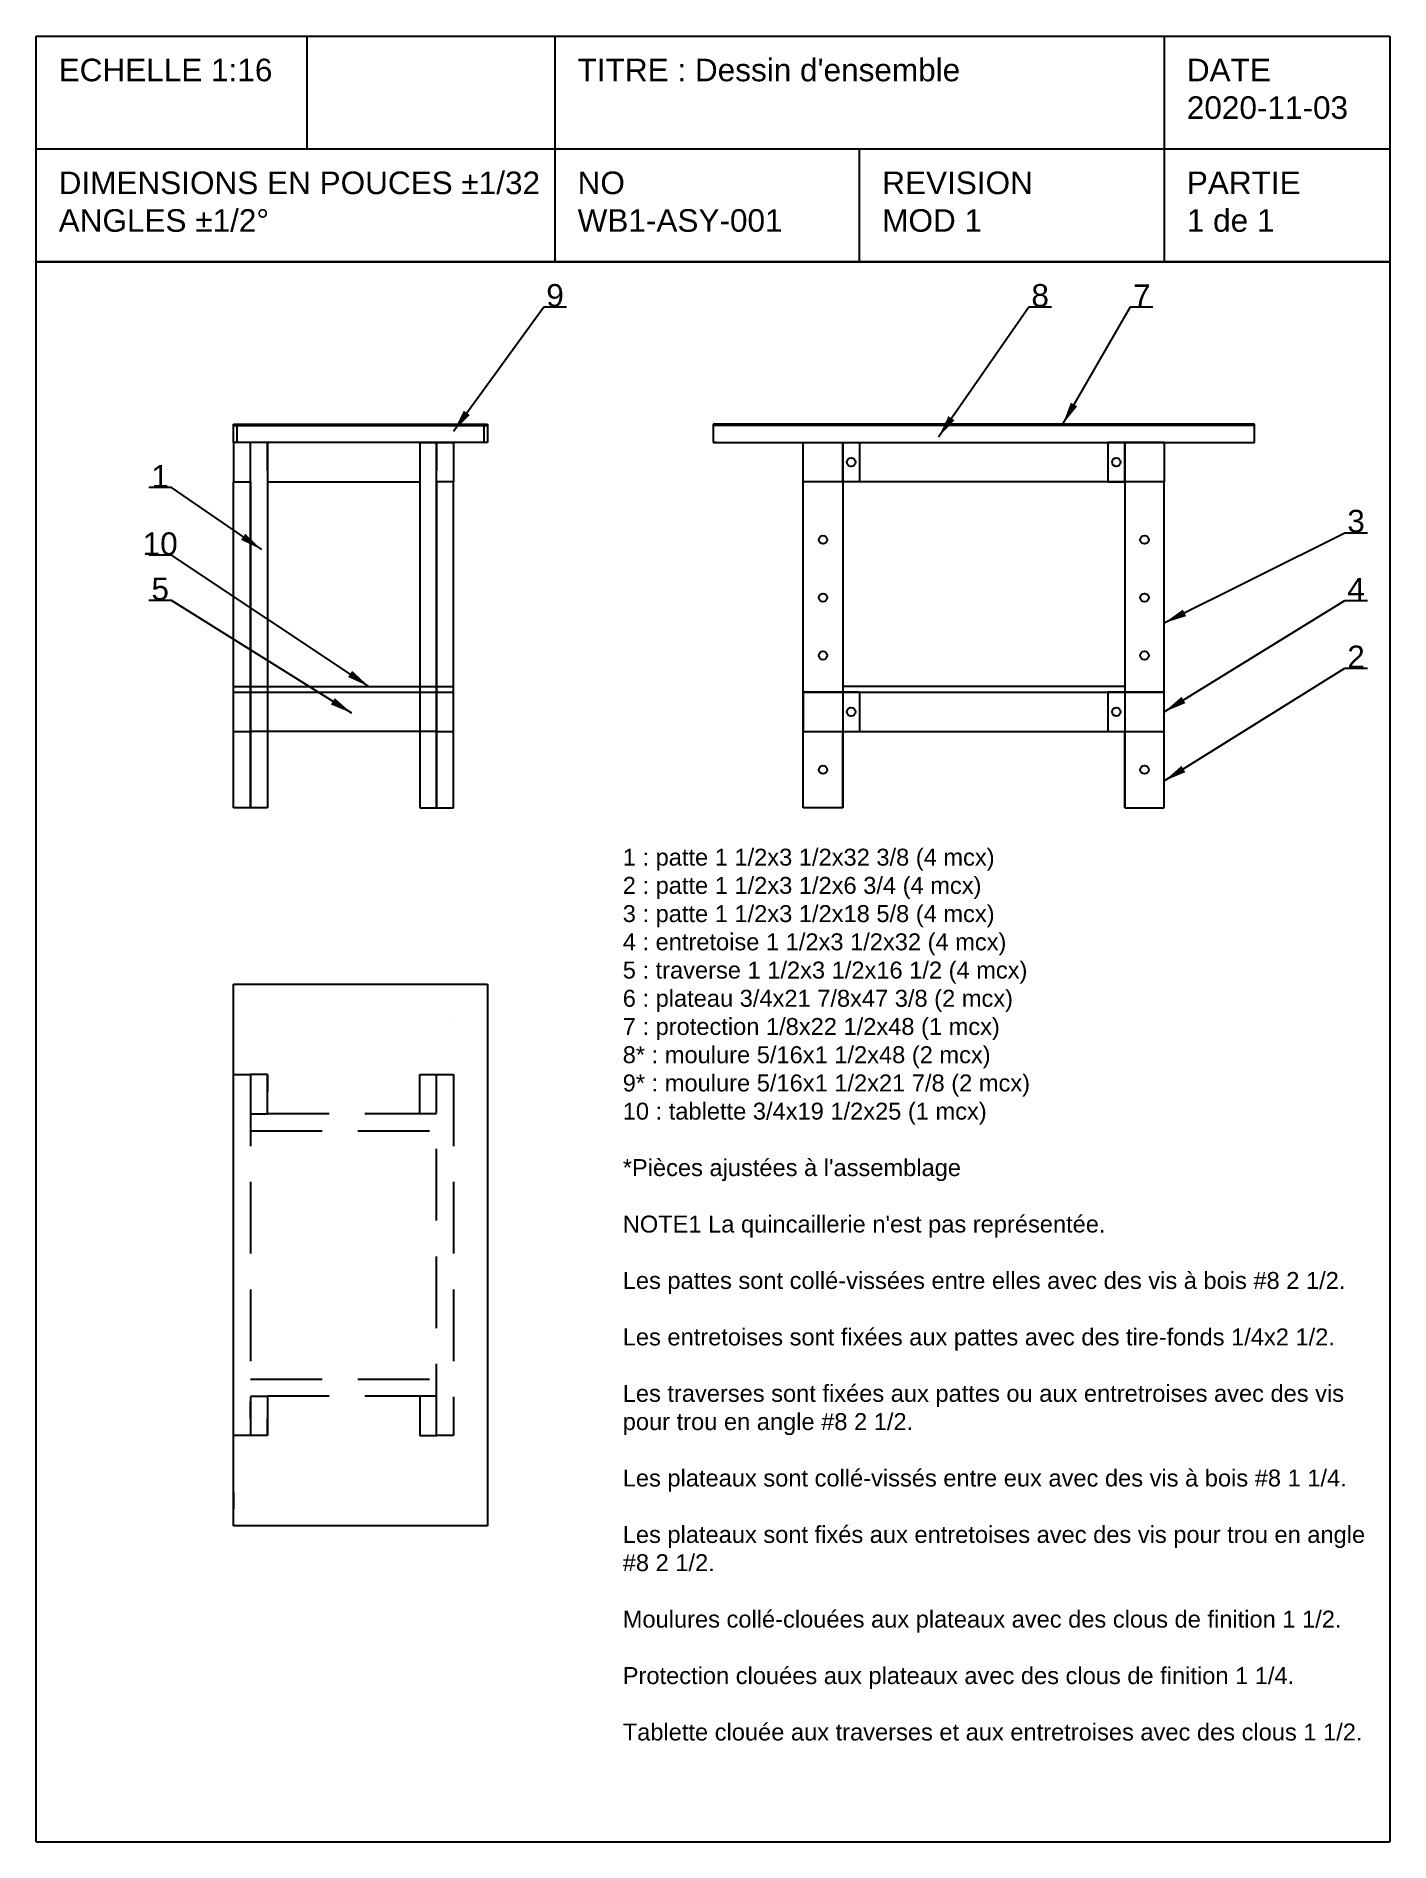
# Model space of a CAD drawing. Header units: inches. Extents: x -60 to 60, y -124 to 36.
import ezdxf

# ---------------------------------------------------------------- set-up
doc = ezdxf.new("R2010")
doc.units = ezdxf.units.IN
doc.header["$MEASUREMENT"] = 0
doc.linetypes.add('HIDDEN', pattern=[9.525, 6.35, -3.175])
doc.linetypes.add('PHANTOM', pattern=[63.5, 31.75, -6.35, 6.35, -6.35, 6.35, -6.35])
doc.layers.get('0').update_dxf_attribs({"lineweight": 25})
for name, color, linetype, lineweight, true_color in [('Arrêtes cachées', 1, 'HIDDEN', 25, 0xff0000), ('Arrêtes visibles', 18, 'Continuous', 25, 0x000000), ('Cotations', 18, 'Continuous', 25, 0x000000), ('Fantômes', 18, 'PHANTOM', 25, 0x000000)]:
    doc.layers.add(name, color=color, linetype=linetype, lineweight=lineweight, true_color=true_color)
doc.styles.add('QCADDimTextStyle', font='txt')
doc.styles.add('textstyle11', font='')
doc.styles.add('textstyle12', font='')
doc.styles.add('textstyle13', font='')
doc.styles.add('textstyle14', font='')
doc.styles.add('textstyle15', font='')
doc.styles.add('textstyle16', font='')
doc.styles.add('textstyle17', font='')
doc.styles.add('textstyle18', font='')
doc.styles.add('textstyle19', font='')
doc.styles.add('textstyle20', font='')
doc.styles.add('textstyle21', font='')
doc.styles.add('textstyle22', font='')
doc.styles.add('textstyle23', font='')
doc.styles.add('textstyle24', font='')
doc.styles.add('textstyle25', font='')
doc.styles.add('textstyle26', font='')
doc.styles.add('textstyle27', font='')
doc.styles.get('textstyle11').set_extended_font_data('Arial')
doc.styles.get('textstyle12').set_extended_font_data('Arial')
doc.styles.get('textstyle13').set_extended_font_data('Arial')
doc.styles.get('textstyle14').set_extended_font_data('Arial')
doc.styles.get('textstyle15').set_extended_font_data('Arial')
doc.styles.get('textstyle16').set_extended_font_data('Arial')
doc.styles.get('textstyle17').set_extended_font_data('Arial')
doc.styles.get('textstyle18').set_extended_font_data('Arial')
doc.styles.get('textstyle19').set_extended_font_data('Arial')
doc.styles.get('textstyle20').set_extended_font_data('Arial')
doc.styles.get('textstyle21').set_extended_font_data('Arial')
doc.styles.get('textstyle22').set_extended_font_data('Arial')
doc.styles.get('textstyle23').set_extended_font_data('Arial')
doc.styles.get('textstyle24').set_extended_font_data('Arial')
doc.styles.get('textstyle25').set_extended_font_data('Arial')
doc.styles.get('textstyle26').set_extended_font_data('Arial')
doc.styles.get('textstyle27').set_extended_font_data('Arial')
doc.dimstyles.new('QCADDimStyle', dxfattribs={"dimscale": 16, "dimtxt": 0.125, "dimasz": 0.125, "dimexe": 0.0625, "dimexo": 0.03125, "dimgap": 0.03125, "dimtad": 1, "dimtoh": 1, "dimdec": 4, "dimzin": 0, "dimdsep": 46, "dimtxsty": 'QCADDimTextStyle', "dimcen": 0.09, "dimadec": 0, "dimazin": 0, "dimtfac": 1, "dimtdec": 4, "dimtofl": 0, "dimtmove": 0, "dimatfit": 3, "dimfxl": 1, "dimtolj": 1, "dimtzin": 0, "dimarcsym": 0})

# ---------------------------------------------------------------- blocks, each defined once
blk = doc.blocks.new('Cartouche_ANSI_A')
for p, q in [((0, 10), (7.5, 10)), ((0, 0), (0, 10)), ((0, 10), (7.5, 10)), ((1.5, 10), (1.5, 9.375)), ((2.875, 8.75), (2.875, 10)), ((6.25, 10), (6.25, 8.75)), ((7.5, 10), (7.5, 0)), ((0, 8.75), (0, 9.5)), ((7.5, 9.5), (7.5, 8.75)), ((0, 9.375), (2.875, 9.375)), ((2.875, 9.375), (5.625, 9.375)), ((4.5625, 8.75), (4.5625, 9.375)), ((5.625, 9.375), (7.5, 9.375)), ((7.5, 8.75), (0, 8.75)), ((0, 8.75), (2.875, 8.75)), ((7.5, 8.75), (0, 8.75)), ((2.875, 8.75), (6.25, 8.75)), ((6.25, 8.75), (7.5, 8.75)), ((0, 0), (7.5, 0))]:
    blk.add_line(p, q)
at = {"char_height": 0.125, "attachment_point": 1}
for s, insert, style in [('ECHELLE 1:16', (0.125, 9.875), 'textstyle12'), ("TITRE : Dessin d'ensemble", (3, 9.875), 'textstyle14'), ('DATE\\P2020-11-03', (6.375, 9.875), 'textstyle17'), ('DIMENSIONS EN POUCES %%p1/32\\PANGLES %%p1/2%%d', (0.125, 9.25), 'textstyle11'), ('NO\\PWB1-ASY-001', (3, 9.25), 'textstyle13'), ('REVISION\\PMOD 1', (4.6875, 9.25), 'textstyle16'), ('PARTIE\\P1 de 1', (6.375, 9.25), 'textstyle15')]:
    blk.add_mtext(s, dxfattribs=dict(at, insert=insert, style=style))

msp = doc.modelspace()

# ---------------------------------------------------------------- linework, layer by layer
at = {"layer": 'Arrêtes cachées'}
for p, q in [((11.5, -3.5), (11.5, 0)), ((11.5, 0), (13, 0)), ((13, 0), (13, -3.5)), ((36.5, 0), (35, 0)), ((35, 0), (35, -3.5)), ((36.5, -3.5), (36.5, 0)), ((13, -3.5), (11.5, -3.5)), ((35, -3.5), (36.5, -3.5)), ((-42.5, -21.625), (-39.5, -21.625)), ((-41, -22.125), (-39.5, -22.125)), ((-26, -21.625), (-23, -21.625)), ((-26, -22.125), (-24.5, -22.125)), ((13, -22.125), (11.5, -22.125)), ((11.5, -22.125), (11.5, -25.625)), ((13, -22.125), (13, -25.625)), ((36.5, -22.125), (35, -22.125)), ((35, -22.125), (35, -25.625)), ((36.5, -22.125), (36.5, -25.625)), ((-39.5, -25.625), (-41, -25.625)), ((-24.5, -25.625), (-26, -25.625)), ((11.5, -25.625), (13, -25.625)), ((35, -25.625), (36.5, -25.625)), ((-23, -51), (-23, -51)), ((-42.5, -88), (-42.5, -56)), ((-42.5, -56), (-41, -56)), ((-41, -56), (-41, -88)), ((-39.5, -56), (-41, -56)), ((-39.5, -57.5), (-39.5, -56)), ((-39.5, -56), (-39.5, -57.5)), ((-26, -57.5), (-26, -56)), ((-26, -56), (-24.5, -56)), ((-26, -57.5), (-26, -56)), ((-24.5, -88), (-24.5, -56)), ((-24.5, -56), (-23, -56)), ((-23, -56), (-23, -88)), ((-39.5, -59.5), (-39.5, -57.5)), ((-26, -59.5), (-26, -57.5)), ((-41, -59.5), (-39.5, -59.5)), ((-24.5, -59.5), (-39.5, -59.5)), ((-24.5, -59.5), (-26, -59.5)), ((-41, -61), (-24.5, -61)), ((-41, -83), (-24.5, -83)), ((-41, -84.5), (-39.5, -84.5)), ((-39.5, -84.5), (-39.5, -86.5)), ((-24.5, -84.5), (-39.5, -84.5)), ((-24.5, -84.5), (-26, -84.5)), ((-26, -84.5), (-26, -86.5)), ((-24.5, -88), (-24.5, -84.5)), ((-41, -86.5), (-41, -85)), ((-24.5, -86.5), (-24.5, -85)), ((-41, -86.5), (-41, -88)), ((-39.5, -88), (-41, -88)), ((-39.5, -86.5), (-39.5, -88)), ((-39.5, -88), (-39.5, -86.5)), ((-26, -86.5), (-26, -88)), ((-26, -86.5), (-26, -88)), ((-26, -88), (-24.5, -88)), ((-24.5, -88), (-24.5, -86.5)), ((-24.5, -88), (-24.5, -86.5)), ((-23, -88), (-24.5, -88)), ((-41, -88), (-42.5, -88))]:
    msp.add_line(p, q, dxfattribs=at)
msp.add_circle((-8, 0), 0, dxfattribs=at)
at = {"layer": 'Arrêtes visibles'}
for p, q in [((-42.5, 1.5), (-42.5, 1.625)), ((-42.5, 1.625), (-20, 1.625)), ((-20, 1.625), (-20, 0)), ((0.312, 1.625), (0, 1.625)), ((0, 1.625), (0, 0)), ((47.688, 1.625), (0.312, 1.625)), ((48, 1.625), (47.688, 1.625)), ((48, 0), (48, 1.625)), ((-42.5, 0.812), (-42.5, 1.5)), ((-42.5, 1.5), (-20, 1.5)), ((-42.5, 0), (-42.5, 0.812)), ((-42.5, 0), (-42.5, -3.5)), ((-20, 0), (-42.5, 0)), ((-42.187, 0), (-42.187, 1.5)), ((-41, -32.375), (-41, 0)), ((-41, -3.5), (-41, 0)), ((-39.5, 0), (-39.5, -32.375)), ((-39.5, -2.5), (-39.5, 0)), ((-20.313, 1.5), (-20.313, 0)), ((48, 1.5), (0, 1.5)), ((0.312, 0), (0, 0)), ((0, 0), (48, 0)), ((8, -3.5), (8, 0)), ((8, 0), (11.5, 0)), ((11.5, -3.5), (11.5, 0)), ((11.5, 0), (11.5, -32.375)), ((36.5, -3.5), (36.5, 0)), ((40, 0), (36.5, 0)), ((36.5, 0), (36.5, -32.375)), ((40, 0), (40, -3.5)), ((-24.5, 0), (-26, 0)), ((-26, 0), (-26, -32.375)), ((-26, 0), (-24.5, 0)), ((-24.5, -32.375), (-24.5, 0)), ((-24.5, 0), (-23, 0)), ((-24.5, -3.5), (-24.5, 0)), ((-24.5, 0), (-24.5, -2.5)), ((-23, 0), (-23, -3.5)), ((-42.5, -32.375), (-42.5, -3.5)), ((-42.5, -3.5), (-41, -3.5)), ((-42.5, -3.5), (-41, -3.5)), ((-41, -3.5), (-41, -32.375)), ((-39.5, -3.5), (-26, -3.5)), ((-24.5, -3.5), (-24.5, -24.25)), ((-23, -3.5), (-24.5, -3.5)), ((-23, -32.375), (-23, -3.5)), ((11.5, -3.5), (8, -3.5)), ((8, -32.375), (8, -3.5)), ((36.5, -3.5), (11.5, -3.5)), ((40, -3.5), (36.5, -3.5)), ((40, -32.375), (40, -3.5)), ((-42.5, -22.125), (-41, -22.125)), ((-39.5, -21.625), (-24.5, -21.625)), ((-39.5, -22.125), (-24.5, -22.125)), ((-24.5, -22.125), (-24.5, -25.625)), ((-24.5, -22.125), (-23, -22.125)), ((11.5, -22.125), (8, -22.125)), ((8, -22.125), (8, -25.625)), ((8, -22.125), (40, -22.125)), ((11.5, -21.375), (11.5, -22.125)), ((11.5, -21.625), (11.5, -22.125)), ((36.5, -21.625), (11.5, -21.625)), ((36.5, -21.625), (36.5, -22.125)), ((40, -22.125), (36.5, -22.125)), ((40, -25.625), (40, -22.125)), ((-42.5, -25.625), (-41, -25.625)), ((-26, -25.625), (-39.5, -25.625)), ((-24.5, -25.625), (-24.5, -32.375)), ((-24.5, -25.625), (-23, -25.625)), ((8, -25.625), (11.5, -25.625)), ((8, -25.625), (40, -25.625)), ((11.5, -32.375), (11.5, -25.625)), ((36.5, -25.625), (40, -25.625)), ((36.5, -32.375), (36.5, -25.625)), ((-41, -32.375), (-42.5, -32.375)), ((-39.5, -32.375), (-41, -32.375)), ((-26, -32.375), (-24.5, -32.375)), ((-24.5, -32.375), (-23, -32.375)), ((11.5, -32.375), (8, -32.375)), ((36.5, -32.375), (40, -32.375)), ((-42.5, -96), (-42.5, -48)), ((-42.5, -48), (-20, -48)), ((-20, -48), (-20, -96)), ((-42.5, -93), (-42.5, -94.5)), ((-20, -96), (-42.5, -96))]:
    msp.add_line(p, q, dxfattribs=at)
for centre in [(12.25, -1.75), (35.75, -1.75), (9.75, -8.625), (38.25, -8.625), (9.75, -13.75), (38.25, -13.75), (9.75, -18.875), (38.25, -18.875), (12.25, -23.875), (35.75, -23.875), (9.75, -29), (38.25, -29)]:
    msp.add_circle(centre, 0.375, dxfattribs=at)

# ---------------------------------------------------------------- block references
at = {"layer": 'Fantômes', "xscale": 16, "yscale": 16}
msp.add_blockref('Cartouche_ANSI_A', (-60, -124), dxfattribs=at)

# ---------------------------------------------------------------- texts
at = {"layer": 'Cotations'}
for s, insert, char_height, attachment_point, style in [('9', (-14, 12), 2, 8, 'textstyle22'), ('8', (29, 12), 2, 8, 'textstyle20'), ('7', (38, 12), 2, 8, 'textstyle21'), ('1', (-49, -4), 2, 8, 'textstyle18'), ('3', (57, -8), 2, 8, 'textstyle23'), ('10', (-49, -10), 2, 8, 'textstyle19'), ('5', (-49, -14), 2, 8, 'textstyle26'), ('4', (57, -14), 2, 8, 'textstyle24'), ('2', (57, -20), 2, 8, 'textstyle25'), ("1 : patte 1 1/2x3 1/2x32 3/8 (4 mcx)\\P2 : patte 1 1/2x3 1/2x6 3/4 (4 mcx)\\P3 : patte 1 1/2x3 1/2x18 5/8 (4 mcx)\\P4 : entretoise 1 1/2x3 1/2x32 (4 mcx)\\P5 : traverse 1 1/2x3 1/2x16 1/2 (4 mcx)\\P6 : plateau 3/4x21 7/8x47 3/8 (2 mcx)\\P7 : protection 1/8x22 1/2x48 (1 mcx)\\P8* : moulure 5/16x1 1/2x48 (2 mcx)\\P9* : moulure 5/16x1 1/2x21 7/8 (2 mcx)\\P10 : tablette 3/4x19 1/2x25 (1 mcx)\\P\\P*Pièces ajustées à l'assemblage\\P\\PNOTE1 La quincaillerie n'est pas représentée.\\P\\PLes pattes sont collé-vissées entre elles avec des vis à bois #8 2 1/2.\\P\\PLes entretoises sont fixées aux pattes avec des tire-fonds 1/4x2 1/2.\\P\\PLes traverses sont fixées aux pattes ou aux entretroises avec des vis \\Ppour trou en angle #8 2 1/2.\\P\\PLes plateaux sont collé-vissés entre eux avec des vis à bois #8 1 1/4.\\P\\PLes plateaux sont fixés aux entretoises avec des vis pour trou en angle \\P#8 2 1/2.\\P\\PMoulures collé-clouées aux plateaux avec des clous de finition 1 1/2.\\P\\PProtection clouées aux plateaux avec des clous de finition 1 1/4.\\P\\PTablette clouée aux traverses et aux entretroises avec des clous 1 1/2.", (-8, -36), 1.5, 1, 'textstyle27')]:
    msp.add_mtext(s, dxfattribs=dict(at, insert=insert, char_height=char_height, attachment_point=attachment_point, style=style))

# ---------------------------------------------------------------- leaders
for points in [[(-23, 1), (-15, 12), (-13, 12)], [(20, 0.5), (28, 12), (30, 12)], [(31, 1.625), (37, 12), (39, 12)], [(-40, -9.5), (-48, -4), (-50, -4)], [(40, -16), (56, -8), (58, -8)], [(-30.5, -21.625), (-48, -10), (-50, -10)], [(-32, -24), (-48, -14), (-50, -14)], [(40, -23.875), (56, -14), (58, -14)], [(40, -30), (56, -20), (58, -20)]]:
    msp.add_leader(points, dimstyle='QCADDimStyle', dxfattribs=at)

doc.saveas('drawing.dxf')
